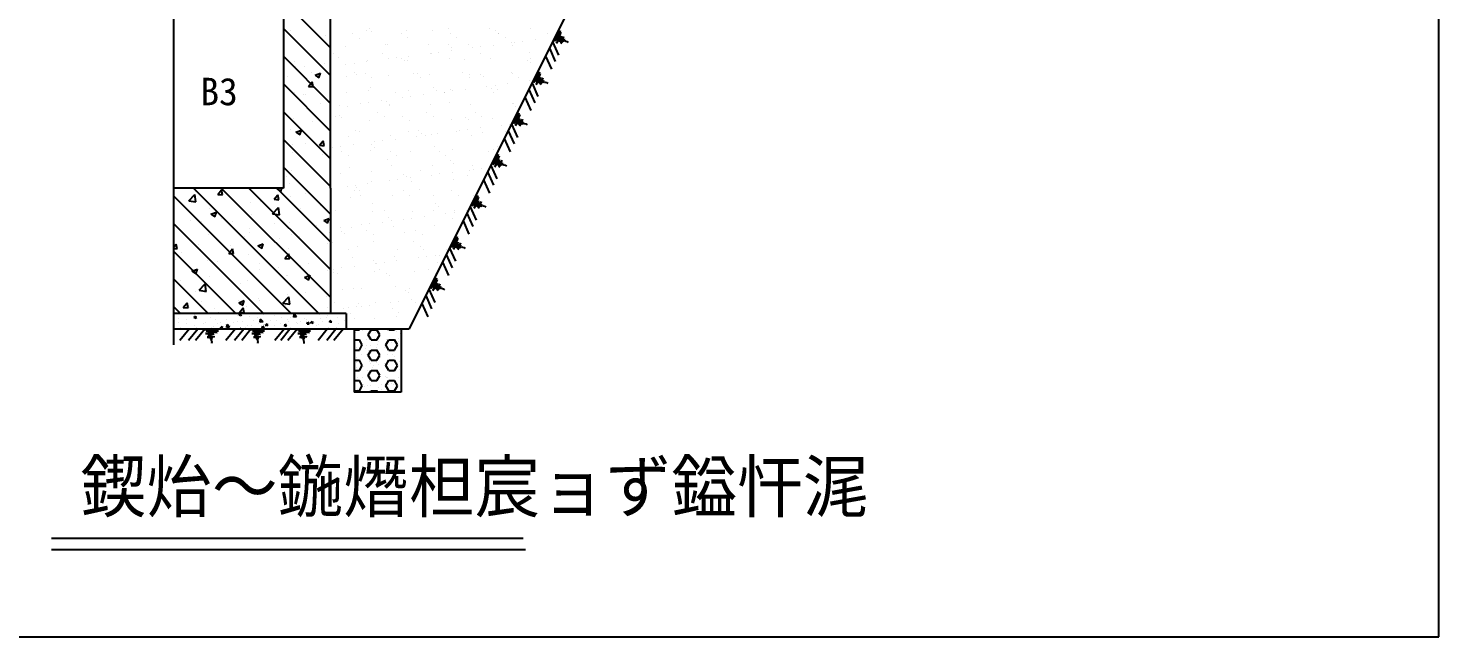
# Model space of a CAD drawing. Header units: metres. Extents: x 0 to 297, y 0 to 210.
# Drawn here: x 117.1 to 297, y 0 to 77.6 of the extents above; entities that cross this region are included whole.
import ezdxf

# ---------------------------------------------------------------- set-up
doc = ezdxf.new("R2010")
doc.units = ezdxf.units.M
doc.layers.add(' ', color=7, linetype='Continuous')

msp = doc.modelspace()

# ---------------------------------------------------------------- linework, layer by layer
at = {"layer": ' '}
for p, q in [((155.66, 57.22), (155.66, 199.22)), ((245.66, 199.22), (165.66, 39.22)), ((149.66, 195.22), (149.66, 57.22)), ((135.66, 37.22), (135.66, 122.11)), ((155.66, 75.11), (149.66, 81.11)), ((155.66, 71.58), (149.66, 77.58)), ((150.55, 77.38), (150.55, 77.38)), ((160.24, 77.38), (160.24, 77.38)), ((160.58, 77.54), (160.58, 77.54)), ((165.35, 77.36), (165.35, 77.36)), ((168.7, 77.36), (168.7, 77.36)), ((170.75, 77.55), (170.75, 77.55)), ((175.99, 77.62), (175.99, 77.62)), ((181.11, 77.6), (181.11, 77.6)), ((151.27, 76.1), (151.27, 76.1)), ((155.02, 76.69), (155.02, 76.69)), ((158.45, 76.91), (158.45, 76.91)), ((159.3, 76.37), (159.3, 76.37)), ((160.95, 77.2), (160.95, 77.2)), ((162.69, 75.61), (162.69, 75.61)), ((164.68, 76.92), (164.68, 76.92)), ((165.52, 76.39), (165.52, 76.39)), ((168.18, 75.57), (168.18, 75.57)), ((170.91, 76.93), (170.91, 76.93)), ((171.75, 76.4), (171.75, 76.4)), ((176.7, 77.29), (176.7, 77.29)), ((177.07, 76.96), (177.07, 76.96)), ((177.14, 76.95), (177.14, 76.95)), ((177.98, 76.41), (177.98, 76.41)), ((178.69, 75.74), (178.69, 75.74)), ((179.15, 75.84), (179.15, 75.84)), ((180.2, 75.97), (180.2, 75.97)), ((181.82, 76.19), (181.82, 76.19)), ((183.37, 76.96), (183.37, 76.96)), ((183.93, 75.81), (183.93, 75.81)), ((184.21, 76.42), (184.21, 76.42)), ((155.66, 68.04), (149.66, 74.04)), ((156.1, 74.43), (156.1, 74.43)), ((156.68, 73.85), (156.68, 73.85)), ((157.54, 75.31), (157.54, 75.31)), ((162.33, 74.44), (162.33, 74.44)), ((162.94, 75.51), (162.94, 75.51)), ((164.04, 73.85), (164.04, 73.85)), ((164.68, 73.78), (164.68, 73.78)), ((165.67, 74.06), (165.67, 74.06)), ((168.39, 74.42), (168.39, 74.42)), ((168.56, 74.45), (168.56, 74.45)), ((169.43, 74.56), (169.43, 74.56)), ((170.69, 75.54), (170.69, 75.54)), ((171.05, 74.77), (171.05, 74.77)), ((171.06, 75.2), (171.06, 75.2)), ((173.29, 75.55), (173.29, 75.55)), ((173.77, 75.13), (173.77, 75.13)), ((174.79, 74.46), (174.79, 74.46)), ((174.81, 75.26), (174.81, 75.26)), ((176.12, 73.77), (176.12, 73.77)), ((176.44, 75.48), (176.44, 75.48)), ((178.81, 75.36), (178.81, 75.36)), ((181.02, 74.47), (181.02, 74.47)), ((151.07, 73.32), (151.07, 73.32)), ((151.14, 72.77), (151.14, 72.77)), ((152.39, 72.75), (152.39, 72.75)), ((153.18, 71.97), (153.18, 71.97)), ((154.89, 73.08), (154.89, 73.08)), ((157.62, 73), (157.62, 73)), ((158.66, 73.14), (158.66, 73.14)), ((158.67, 72.03), (158.67, 72.03)), ((160.29, 73.35), (160.29, 73.35)), ((160.36, 73.53), (160.36, 73.53)), ((163, 73.71), (163, 73.71)), ((165.05, 73.45), (165.05, 73.45)), ((165.48, 73.5), (165.48, 73.5)), ((170.88, 73.7), (170.88, 73.7)), ((172.8, 73.61), (172.8, 73.61)), ((180.8, 73.54), (180.8, 73.54)), ((181.17, 73.2), (181.17, 73.2)), ((181.23, 73.74), (181.23, 73.74)), ((155.66, 64.51), (149.66, 70.51)), ((150.13, 71.42), (150.13, 71.42)), ((152.86, 70.21), (153.34, 70.79)), ((152.86, 70.21), (153.46, 70.16)), ((153.46, 70.16), (153.34, 70.79)), ((153.69, 71.62), (154.39, 71.89)), ((153.69, 71.62), (154.19, 71.29)), ((154.19, 71.28), (154.39, 71.89)), ((157.66, 71.46), (157.66, 71.46)), ((159.03, 71.69), (159.03, 71.69)), ((160.07, 71.9), (160.07, 71.9)), ((160.91, 71.37), (160.91, 71.37)), ((163.07, 71.65), (163.07, 71.65)), ((166.3, 71.91), (166.3, 71.91)), ((166.79, 71.85), (166.79, 71.85)), ((167.14, 71.38), (167.14, 71.38)), ((168.3, 71.72), (168.3, 71.72)), ((172.52, 71.93), (172.52, 71.93)), ((173.37, 71.39), (173.37, 71.39)), ((173.42, 71.7), (173.42, 71.7)), ((174.79, 71.78), (174.79, 71.78)), ((175.16, 71.44), (175.16, 71.44)), ((175.61, 70.19), (175.61, 70.19)), ((176.66, 70.33), (176.66, 70.33)), ((178.28, 70.54), (178.28, 70.54)), ((178.75, 71.94), (178.75, 71.94)), ((178.82, 71.89), (178.82, 71.89)), ((179.6, 71.4), (179.6, 71.4)), ((181, 70.9), (181, 70.9)), ((149.76, 68.81), (149.76, 68.81)), ((151.02, 69.44), (151.02, 69.44)), ((152.26, 69.14), (152.26, 69.14)), ((152.53, 69.22), (152.53, 69.22)), ((157.72, 69.42), (157.72, 69.42)), ((160.49, 69.68), (160.49, 69.68)), ((160.77, 70.1), (160.77, 70.1)), ((162.13, 68.42), (162.13, 68.42)), ((163.95, 69.43), (163.95, 69.43)), ((164.85, 68.77), (164.85, 68.77)), ((165.6, 69.65), (165.6, 69.65)), ((165.89, 68.91), (165.89, 68.91)), ((167.51, 69.13), (167.51, 69.13)), ((168.78, 70.03), (168.78, 70.03)), ((169.15, 69.69), (169.15, 69.69)), ((170.18, 69.44), (170.18, 69.44)), ((170.23, 69.48), (170.23, 69.48)), ((171.01, 69.85), (171.01, 69.85)), ((171.27, 69.62), (171.27, 69.62)), ((172.9, 69.83), (172.9, 69.83)), ((176.24, 69.91), (176.24, 69.91)), ((176.4, 69.45), (176.4, 69.45)), ((176.9, 69.85), (176.9, 69.85)), ((155.66, 60.97), (149.66, 66.97)), ((154.42, 68.01), (154.42, 68.01)), ((156.75, 67.71), (156.75, 67.71)), ((157.79, 67.61), (157.79, 67.61)), ((159.46, 68.07), (159.46, 68.07)), ((160.51, 68.2), (160.51, 68.2)), ((161.68, 66.89), (161.68, 66.89)), ((162.77, 68.27), (162.77, 68.27)), ((163.13, 67.93), (163.13, 67.93)), ((163.19, 67.8), (163.19, 67.8)), ((167.91, 66.91), (167.91, 66.91)), ((168.43, 67.87), (168.43, 67.87)), ((170.89, 68.1), (170.89, 68.1)), ((173.54, 67.84), (173.54, 67.84)), ((174.14, 66.92), (174.14, 66.92)), ((178.89, 68.03), (178.89, 68.03)), ((178.95, 68.04), (178.95, 68.04)), ((179.26, 67.69), (179.26, 67.69)), ((150.9, 66.11), (150.9, 66.11)), ((153.42, 65.69), (153.42, 65.69)), ((156.3, 66.35), (156.3, 66.35)), ((156.75, 66.52), (156.75, 66.52)), ((157.12, 66.18), (157.12, 66.18)), ((160.61, 65.82), (160.61, 65.82)), ((162.53, 66.36), (162.53, 66.36)), ((164.87, 66.34), (164.87, 66.34)), ((165.73, 65.8), (165.73, 65.8)), ((168.75, 66.37), (168.75, 66.37)), ((171.13, 65.99), (171.13, 65.99)), ((172.88, 66.27), (172.88, 66.27)), ((173.25, 65.93), (173.25, 65.93)), ((174.74, 64.9), (174.74, 64.9)), ((174.98, 66.38), (174.98, 66.38)), ((176.37, 66.06), (176.37, 66.06)), ((177.46, 65.26), (177.46, 65.26)), ((178.5, 65.39), (178.5, 65.39)), ((155.66, 57.44), (149.66, 63.44)), ((150.52, 64.72), (150.52, 64.72)), ((151.26, 64.37), (151.96, 64.64)), ((151.26, 64.37), (151.76, 64.03)), ((151.76, 64.03), (151.96, 64.64)), ((154.25, 62.69), (154.73, 63.27)), ((154.84, 62.64), (154.73, 63.27)), ((157.92, 63.75), (157.92, 63.75)), ((158.86, 64.58), (158.86, 64.58)), ((159.33, 64.41), (159.33, 64.41)), ((161.31, 63.13), (161.31, 63.13)), ((162.35, 63.27), (162.35, 63.27)), ((163.32, 63.95), (163.32, 63.95)), ((163.98, 63.48), (163.98, 63.48)), ((165.56, 64.42), (165.56, 64.42)), ((166.69, 63.84), (166.69, 63.84)), ((166.86, 64.52), (166.86, 64.52)), ((167.23, 64.18), (167.23, 64.18)), ((167.73, 63.98), (167.73, 63.98)), ((168.55, 64.01), (168.55, 64.01)), ((169.36, 64.19), (169.36, 64.19)), ((171.79, 64.43), (171.79, 64.43)), ((172.08, 64.55), (172.08, 64.55)), ((173.12, 64.68), (173.12, 64.68)), ((173.67, 63.99), (173.67, 63.99)), ((174.99, 64.34), (174.99, 64.34)), ((178.02, 64.45), (178.02, 64.45)), ((150.78, 62.78), (150.78, 62.78)), ((150.79, 61.75), (150.79, 61.75)), ((152.47, 62.9), (152.47, 62.9)), ((154.25, 62.69), (154.84, 62.64)), ((154.58, 61.55), (154.58, 61.55)), ((155.92, 62.42), (155.92, 62.42)), ((156.97, 62.56), (156.97, 62.56)), ((157.07, 61.88), (157.07, 61.88)), ((157.91, 61.34), (157.91, 61.34)), ((158.59, 62.77), (158.59, 62.77)), ((160.74, 61.97), (160.74, 61.97)), ((160.85, 62.76), (160.85, 62.76)), ((161.22, 62.42), (161.22, 62.42)), ((163.3, 61.89), (163.3, 61.89)), ((164.14, 61.35), (164.14, 61.35)), ((165.86, 61.94), (165.86, 61.94)), ((168.97, 62.58), (168.97, 62.58)), ((169.53, 61.9), (169.53, 61.9)), ((170.37, 61.36), (170.37, 61.36)), ((171.26, 62.14), (171.26, 62.14)), ((175.75, 61.91), (175.75, 61.91)), ((176.49, 62.21), (176.49, 62.21)), ((176.6, 61.37), (176.6, 61.37)), ((176.98, 62.51), (176.98, 62.51)), ((155.66, 53.9), (149.66, 59.9)), ((150.66, 59.46), (150.66, 59.46)), ((158.04, 59.9), (158.04, 59.9)), ((160.95, 59.4), (160.95, 59.4)), ((162.96, 60.83), (162.96, 60.83)), ((163.44, 60.09), (163.44, 60.09)), ((167.18, 59.42), (167.18, 59.42)), ((168.68, 60.16), (168.68, 60.16)), ((170.96, 60.76), (170.96, 60.76)), ((171.33, 60.42), (171.33, 60.42)), ((173.41, 59.43), (173.41, 59.43)), ((173.8, 60.14), (173.8, 60.14)), ((173.92, 59.61), (173.92, 59.61)), ((174.96, 59.75), (174.96, 59.75)), ((150.1, 58.75), (150.1, 58.75)), ((150.48, 57.81), (150.48, 57.81)), ((154.47, 58.63), (154.47, 58.63)), ((156.95, 59.07), (156.95, 59.07)), ((158.81, 57.62), (158.81, 57.62)), ((160.44, 57.84), (160.44, 57.84)), ((160.87, 58.11), (160.87, 58.11)), ((163.15, 58.19), (163.15, 58.19)), ((164.19, 58.33), (164.19, 58.33)), ((164.95, 59), (164.95, 59)), ((165.32, 58.67), (165.32, 58.67)), ((165.82, 58.55), (165.82, 58.55)), ((165.98, 58.09), (165.98, 58.09)), ((168.54, 58.9), (168.54, 58.9)), ((169.58, 59.04), (169.58, 59.04)), ((171.2, 59.25), (171.2, 59.25)), ((171.38, 58.28), (171.38, 58.28)), ((173.07, 58.83), (173.07, 58.83)), ((149.66, 57.22), (135.66, 57.22)), ((150.66, 41.22), (135.66, 56.22)), ((137.58, 55.6), (138.36, 56.41)), ((154.19, 41.22), (138.19, 57.22)), ((138.47, 55.46), (138.36, 56.41)), ((138.44, 56.75), (138.44, 56.75)), ((141.29, 56.42), (141.77, 57)), ((141.29, 56.42), (141.89, 56.37)), ((155.66, 43.3), (141.73, 57.22)), ((141.89, 56.37), (141.77, 57)), ((141.87, 56.97), (141.87, 56.97)), ((155.66, 46.83), (145.26, 57.22)), ((148.46, 55.8), (148.94, 56.37)), ((148.46, 55.8), (149.06, 55.74)), ((155.66, 50.37), (148.8, 57.22)), ((148.82, 57.12), (149.1, 57.22)), ((148.82, 57.12), (149.32, 56.78)), ((149.06, 55.74), (148.94, 56.37)), ((149.32, 56.78), (149.47, 57.22)), ((150.54, 56.13), (150.54, 56.13)), ((152.5, 56.56), (152.5, 56.56)), ((155.59, 56.77), (155.59, 56.77)), ((155.66, 57.22), (155.66, 41.22)), ((157.77, 57.49), (157.77, 57.49)), ((158.17, 56.05), (158.17, 56.05)), ((158.68, 56.87), (158.68, 56.87)), ((158.94, 57.25), (158.94, 57.25)), ((159.31, 56.91), (159.31, 56.91)), ((159.53, 56.33), (159.53, 56.33)), ((163.57, 56.24), (163.57, 56.24)), ((164.91, 56.88), (164.91, 56.88)), ((165.76, 56.34), (165.76, 56.34)), ((167.06, 57.07), (167.06, 57.07)), ((168.81, 56.31), (168.81, 56.31)), ((171.14, 56.89), (171.14, 56.89)), ((171.98, 56.35), (171.98, 56.35)), ((173.92, 56.28), (173.92, 56.28)), ((137.58, 55.6), (138.47, 55.46)), ((140.21, 54.67), (140.21, 54.67)), ((140.42, 53.89), (141.12, 54.16)), ((140.84, 54.55), (140.84, 54.55)), ((140.92, 53.56), (141.12, 54.16)), ((145.4, 55.42), (145.4, 55.42)), ((146.67, 55.56), (146.67, 55.56)), ((148.25, 53.94), (149.03, 54.75)), ((149.14, 53.8), (149.03, 54.75)), ((151.84, 54.69), (151.84, 54.69)), ((154.35, 55.02), (154.35, 55.02)), ((155.63, 55.17), (155.66, 55.2)), ((155.63, 55.17), (155.66, 55.17)), ((155.76, 54.19), (155.76, 54.19)), ((156.34, 54.38), (156.34, 54.38)), ((160.99, 54.26), (160.99, 54.26)), ((161.05, 55.32), (161.05, 55.32)), ((162.56, 54.4), (162.56, 54.4)), ((166.11, 54.24), (166.11, 54.24)), ((168.79, 54.41), (168.79, 54.41)), ((169.05, 55.25), (169.05, 55.25)), ((169.42, 54.91), (169.42, 54.91)), ((170.38, 53.97), (170.38, 53.97)), ((171.42, 54.11), (171.42, 54.11)), ((171.51, 54.43), (171.51, 54.43)), ((173.05, 54.32), (173.05, 54.32)), ((147.12, 41.22), (135.66, 52.69)), ((137.86, 53.16), (137.86, 53.16)), ((139.24, 53.03), (139.24, 53.03)), ((140.42, 53.89), (140.92, 53.56)), ((141.74, 53.36), (141.74, 53.36)), ((143.2, 52.93), (143.2, 52.93)), ((145.53, 53.86), (145.53, 53.86)), ((148.25, 53.94), (149.14, 53.8)), ((148.54, 52.7), (148.54, 52.7)), ((150.41, 52.8), (150.41, 52.8)), ((153.88, 52.48), (153.88, 52.48)), ((154.79, 53.09), (155.49, 53.36)), ((154.79, 53.09), (155.29, 52.76)), ((155.29, 52.76), (155.49, 53.36)), ((155.47, 53.44), (155.47, 53.44)), ((156.9, 52.19), (156.9, 52.19)), ((158.29, 52.19), (158.29, 52.19)), ((159.61, 52.55), (159.61, 52.55)), ((160.65, 52.69), (160.65, 52.69)), ((162.28, 52.9), (162.28, 52.9)), ((163.04, 53.49), (163.04, 53.49)), ((163.41, 53.15), (163.41, 53.15)), ((163.7, 52.39), (163.7, 52.39)), ((165, 53.26), (165, 53.26)), ((166.04, 53.4), (166.04, 53.4)), ((167.66, 53.61), (167.66, 53.61)), ((168.93, 52.45), (168.93, 52.45)), ((171.16, 53.32), (171.16, 53.32)), ((139.97, 51.81), (139.97, 51.81)), ((140.09, 51.34), (140.09, 51.34)), ((144.66, 51.06), (144.66, 51.06)), ((145.28, 52.09), (145.28, 52.09)), ((145.31, 51.59), (145.31, 51.59)), ((149.21, 50.74), (149.21, 50.74)), ((150.49, 52.06), (150.49, 52.06)), ((150.65, 51.36), (150.65, 51.36)), ((151.72, 51.07), (151.72, 51.07)), ((155.5, 51.57), (155.5, 51.57)), ((157.03, 51.74), (157.03, 51.74)), ((157.4, 51.4), (157.4, 51.4)), ((160.3, 51.86), (160.3, 51.86)), ((161.12, 50.41), (161.12, 50.41)), ((161.14, 51.32), (161.14, 51.32)), ((165.15, 51.56), (165.15, 51.56)), ((166.23, 50.38), (166.23, 50.38)), ((166.53, 51.87), (166.53, 51.87)), ((167.37, 51.33), (167.37, 51.33)), ((135.66, 49.71), (135.98, 50.1)), ((135.66, 49.52), (136.1, 49.48)), ((143.59, 41.22), (135.66, 49.15)), ((136.1, 49.48), (135.98, 50.1)), ((136.61, 49.08), (136.61, 49.08)), ((138.82, 50.05), (138.82, 50.05)), ((139.11, 49.41), (139.11, 49.41)), ((142.68, 48.9), (143.16, 49.48)), ((142.68, 48.9), (143.27, 48.85)), ((142.9, 49.91), (142.9, 49.91)), ((143.27, 48.85), (143.16, 49.48)), ((145.16, 48.76), (145.16, 48.76)), ((146.39, 49.87), (147.09, 50.13)), ((146.39, 49.87), (146.89, 49.53)), ((146.89, 49.53), (147.09, 50.13)), ((149.85, 48.27), (150.33, 48.85)), ((150.29, 49.47), (150.29, 49.47)), ((150.45, 48.22), (150.33, 48.85)), ((155.34, 50.11), (155.34, 50.11)), ((155.88, 50.34), (155.88, 50.34)), ((157.95, 49.38), (157.95, 49.38)), ((159.14, 49.8), (159.14, 49.8)), ((164.18, 49.39), (164.18, 49.39)), ((167.14, 49.74), (167.14, 49.74)), ((167.51, 49.4), (167.51, 49.4)), ((169.06, 48.6), (169.06, 48.6)), ((169.51, 48.67), (169.51, 48.67)), ((170.41, 49.4), (170.41, 49.4)), ((135.87, 48.07), (135.87, 48.07)), ((137.99, 46.64), (138.69, 46.91)), ((138.49, 46.31), (138.69, 46.91)), ((139.96, 48.01), (139.96, 48.01)), ((141.21, 47.85), (141.21, 47.85)), ((146.55, 47.62), (146.55, 47.62)), ((146.58, 46.8), (146.58, 46.8)), ((149.09, 47.13), (149.09, 47.13)), ((149.85, 48.27), (150.45, 48.22)), ((151.89, 47.4), (151.89, 47.4)), ((152.87, 47.63), (152.87, 47.63)), ((155.22, 46.78), (155.22, 46.78)), ((155.69, 46.84), (155.69, 46.84)), ((156.07, 46.91), (156.07, 46.91)), ((157.11, 47.04), (157.11, 47.04)), ((158.42, 48.34), (158.42, 48.34)), ((158.74, 47.26), (158.74, 47.26)), ((161.13, 47.98), (161.13, 47.98)), ((161.46, 47.61), (161.46, 47.61)), ((161.49, 47.64), (161.49, 47.64)), ((161.92, 46.85), (161.92, 46.85)), ((162.5, 47.75), (162.5, 47.75)), ((163.82, 48.53), (163.82, 48.53)), ((164.12, 47.97), (164.12, 47.97)), ((166.84, 48.32), (166.84, 48.32)), ((167.88, 48.46), (167.88, 48.46)), ((168.14, 46.86), (168.14, 46.86)), ((169.25, 47.8), (169.25, 47.8)), ((140.05, 41.22), (135.66, 45.62)), ((136.48, 45.47), (136.48, 45.47)), ((137.99, 46.64), (138.49, 46.31)), ((138.91, 44.2), (139.69, 45.01)), ((139.8, 44.06), (139.69, 45.01)), ((140.27, 45.97), (140.27, 45.97)), ((144.24, 45.09), (144.24, 45.09)), ((145.04, 45.44), (145.04, 45.44)), ((150.08, 46.09), (150.08, 46.09)), ((150.17, 46.14), (150.17, 46.14)), ((152.36, 45.84), (153.06, 46.11)), ((152.36, 45.84), (152.86, 45.5)), ((152.86, 45.5), (153.06, 46.11)), ((156.01, 46.49), (156.01, 46.49)), ((156.53, 46.3), (156.53, 46.3)), ((161.24, 46.55), (161.24, 46.55)), ((162.76, 46.31), (162.76, 46.31)), ((163.23, 46.05), (163.23, 46.05)), ((166.36, 46.53), (166.36, 46.53)), ((168.99, 46.32), (168.99, 46.32)), ((138.41, 44.09), (138.41, 44.09)), ((138.91, 44.2), (139.8, 44.06)), ((139.84, 44.69), (139.84, 44.69)), ((146.45, 43.19), (146.45, 43.19)), ((149.58, 42.54), (150.36, 43.36)), ((150.24, 43.68), (150.24, 43.68)), ((150.47, 42.41), (150.36, 43.36)), ((152.47, 43.89), (152.47, 43.89)), ((155.1, 43.45), (155.1, 43.45)), ((157.22, 44.29), (157.22, 44.29)), ((158.55, 44.48), (158.55, 44.48)), ((159.57, 44.37), (159.57, 44.37)), ((163.95, 44.68), (163.95, 44.68)), ((165.23, 44.22), (165.23, 44.22)), ((165.59, 43.89), (165.59, 43.89)), ((165.79, 44.38), (165.79, 44.38)), ((136.52, 41.22), (135.66, 42.08)), ((136.03, 41.62), (136.03, 41.62)), ((136.89, 42.01), (137.37, 42.58)), ((136.89, 42.01), (137.49, 41.96)), ((137.49, 41.96), (137.37, 42.58)), ((137.64, 42.02), (137.64, 42.02)), ((139.26, 42.74), (139.26, 42.74)), ((140.81, 41.89), (140.81, 41.89)), ((141.37, 41.39), (141.37, 41.39)), ((143.95, 42.86), (143.95, 42.86)), ((143.96, 42.61), (144.66, 42.88)), ((143.96, 42.61), (144.46, 42.28)), ((144.06, 41.38), (144.54, 41.95)), ((144.06, 41.38), (144.66, 41.33)), ((144.46, 42.28), (144.66, 42.88)), ((144.66, 41.33), (144.54, 41.95)), ((144.6, 42.51), (144.6, 42.51)), ((144.92, 42.11), (144.92, 42.11)), ((146.64, 42.89), (146.64, 42.89)), ((149.58, 42.54), (150.47, 42.41)), ((149.94, 42.29), (149.94, 42.29)), ((150.05, 42.81), (150.05, 42.81)), ((155.28, 42.06), (155.28, 42.06)), ((156.13, 42.63), (156.13, 42.63)), ((157.3, 41.83), (157.3, 41.83)), ((157.92, 41.97), (157.92, 41.97)), ((158.96, 42.11), (158.96, 42.11)), ((159.21, 42.47), (159.21, 42.47)), ((159.58, 42.13), (159.58, 42.13)), ((160.58, 42.32), (160.58, 42.32)), ((161.37, 42.7), (161.37, 42.7)), ((163.3, 42.68), (163.3, 42.68)), ((163.53, 41.84), (163.53, 41.84)), ((164.34, 42.82), (164.34, 42.82)), ((165.97, 43.03), (165.97, 43.03)), ((166.49, 42.68), (166.49, 42.68)), ((157.66, 41.22), (135.66, 41.22)), ((136.26, 40.57), (136.26, 40.57)), ((136.31, 40.03), (136.31, 40.03)), ((137.26, 40.44), (137.26, 40.44)), ((137.34, 39.92), (137.34, 39.92)), ((138.58, 40.74), (138.3, 40.84)), ((138.38, 40.6), (138.3, 40.84)), ((138.32, 41.08), (138.32, 41.08)), ((138.36, 39.75), (138.36, 39.75)), ((138.58, 40.74), (138.38, 40.6)), ((138.62, 40.87), (138.62, 40.87)), ((139.47, 40.01), (139.47, 40.01)), ((139.72, 41.36), (139.72, 41.36)), ((139.78, 40.11), (139.78, 40.11)), ((140.39, 40.78), (140.39, 40.78)), ((140.95, 40.47), (140.95, 40.47)), ((141.3, 39.91), (141.3, 39.91)), ((141.61, 40.1), (141.61, 40.1)), ((142.3, 39.78), (142.3, 39.78)), ((142.41, 40.52), (142.41, 40.52)), ((142.43, 39.46), (142.48, 39.83)), ((142.79, 39.51), (142.48, 39.84)), ((142.9, 39.66), (142.9, 39.66)), ((143.28, 40.07), (143.28, 40.07)), ((143.75, 40.19), (143.75, 40.19)), ((143.77, 41.02), (143.77, 41.02)), ((144.33, 41.06), (144.05, 41.16)), ((144.13, 40.92), (144.05, 41.16)), ((144.33, 41.06), (144.13, 40.92)), ((144.47, 40.24), (144.47, 40.24)), ((145.04, 39.75), (145.04, 39.75)), ((145.29, 40.82), (145.29, 40.82)), ((145.61, 39.67), (145.61, 39.67)), ((145.88, 40.28), (145.88, 40.28)), ((146.29, 40.69), (146.29, 40.69)), ((146.54, 39.94), (146.54, 39.94)), ((146.7, 40.12), (146.75, 40.5)), ((147.06, 40.17), (146.7, 40.12)), ((147.06, 40.17), (146.75, 40.5)), ((146.96, 39.36), (147.01, 39.61)), ((147.2, 39.38), (147.01, 39.61)), ((147.14, 41.07), (147.14, 41.07)), ((147.17, 39.84), (147.17, 39.84)), ((147.69, 39.77), (147.41, 39.87)), ((147.49, 39.63), (147.41, 39.87)), ((147.69, 39.77), (147.49, 39.63)), ((148.02, 40.37), (148.02, 40.37)), ((148.52, 41.02), (148.52, 41.02)), ((148.57, 39.69), (148.57, 39.69)), ((148.82, 40.36), (148.82, 40.36)), ((149.31, 39.93), (149.31, 39.93)), ((149.47, 40.67), (149.47, 40.67)), ((149.83, 39.61), (149.88, 39.86)), ((150.07, 39.63), (149.83, 39.61)), ((150.07, 39.63), (149.88, 39.86)), ((150.15, 40.46), (150.15, 40.46)), ((150.33, 40.16), (150.33, 40.16)), ((150.57, 40.74), (150.57, 40.74)), ((150.97, 40.78), (151.02, 41.16)), ((151.33, 40.83), (150.97, 40.78)), ((151.33, 40.83), (151.02, 41.16)), ((151.33, 40.03), (151.33, 40.03)), ((151.44, 40.02), (151.44, 40.02)), ((151.63, 41.22), (151.72, 41.33)), ((151.74, 41.22), (151.72, 41.33)), ((151.81, 40.27), (151.81, 40.27)), ((152.29, 40.55), (152.29, 40.55)), ((152.65, 40.44), (152.65, 40.44)), ((152.7, 39.86), (152.75, 40.11)), ((152.94, 39.88), (152.7, 39.86)), ((152.94, 39.88), (152.75, 40.11)), ((152.76, 41.14), (152.76, 41.14)), ((153.44, 40.09), (153.15, 40.19)), ((153.24, 39.95), (153.15, 40.19)), ((153.44, 40.09), (153.24, 39.95)), ((153.58, 40.11), (153.58, 40.11)), ((153.86, 39.7), (153.86, 39.7)), ((154.14, 39.87), (154.14, 39.87)), ((154.32, 41.07), (154.32, 41.07)), ((154.42, 40.65), (154.42, 40.65)), ((154.67, 40.18), (154.67, 40.18)), ((155.1, 40.74), (155.1, 40.74)), ((155.32, 40.94), (155.32, 40.94)), ((155.57, 40.11), (155.62, 40.36)), ((155.81, 40.13), (155.57, 40.11)), ((155.81, 40.13), (155.62, 40.36)), ((155.71, 40.2), (155.71, 40.2)), ((156.56, 40.74), (156.56, 40.74)), ((156.72, 39.9), (156.72, 39.9)), ((157.43, 40.34), (157.43, 40.34)), ((157.66, 41.22), (157.66, 39.22)), ((158.15, 41.29), (158.15, 41.29)), ((158.67, 40.63), (158.67, 40.63)), ((161.32, 40.54), (161.32, 40.54)), ((164.07, 40.83), (164.07, 40.83)), ((164.37, 41.31), (164.37, 41.31)), ((157.66, 39.22), (135.66, 39.22)), ((135.94, 39.22), (135.91, 39.23)), ((135.91, 39.22), (135.91, 39.23)), ((136.5, 39.39), (136.5, 39.39)), ((138.63, 39.48), (138.63, 39.48)), ((140.44, 39.45), (140.44, 39.45)), ((140.77, 39.57), (140.77, 39.57)), ((141.94, 39.45), (141.66, 39.55)), ((141.74, 39.31), (141.66, 39.55)), ((141.94, 39.45), (141.74, 39.31)), ((142.79, 39.51), (142.43, 39.46)), ((144.12, 39.22), (144.14, 39.36)), ((144.26, 39.22), (144.14, 39.36)), ((144.83, 39.45), (144.83, 39.45)), ((146.34, 39.25), (146.34, 39.25)), ((147.2, 39.38), (146.96, 39.36)), ((147.95, 39.27), (147.95, 39.27)), ((150.62, 39.4), (150.62, 39.4)), ((155.37, 39.5), (155.37, 39.5)), ((156.38, 39.36), (156.38, 39.36)), ((156.47, 39.47), (156.47, 39.47)), ((165.66, 39.22), (157.66, 39.22)), ((158.66, 39.22), (158.66, 31.22)), ((158.66, 39.17), (159.34, 39.17)), ((158.66, 37.87), (159.34, 37.87)), ((158.88, 38.81), (158.88, 38.81)), ((159.34, 39.17), (159.37, 39.22)), ((159.71, 37.22), (159.34, 37.87)), ((159.76, 39.06), (159.76, 39.06)), ((160.23, 37.88), (160.23, 37.88)), ((160.46, 38.52), (160.84, 39.17)), ((160.84, 37.87), (160.46, 38.52)), ((160.54, 38.75), (160.54, 38.75)), ((160.84, 39.17), (161.59, 39.17)), ((160.84, 37.87), (161.59, 37.87)), ((161.18, 39.36), (161.18, 39.36)), ((161.28, 38.09), (161.28, 38.09)), ((161.44, 38.8), (161.44, 38.8)), ((161.54, 37.84), (161.54, 37.84)), ((161.96, 38.52), (161.59, 39.17)), ((161.59, 37.87), (161.96, 38.52)), ((162.71, 37.22), (163.09, 37.87)), ((162.85, 37.91), (162.85, 37.91)), ((162.88, 39.06), (162.88, 39.06)), ((163.09, 39.17), (163.06, 39.22)), ((163.09, 39.17), (163.84, 39.17)), ((163.09, 37.87), (163.84, 37.87)), ((163.84, 39.17), (163.87, 39.22)), ((164.21, 37.22), (163.84, 37.87)), ((164.14, 38.9), (164.14, 38.9)), ((164.39, 38.1), (164.39, 38.1)), ((164.54, 38.71), (164.54, 38.71)), ((164.66, 39.22), (164.66, 31.22)), ((158.66, 36.57), (159.34, 36.57)), ((158.71, 36.79), (158.71, 36.79)), ((158.92, 36.92), (158.92, 36.92)), ((158.94, 36.89), (158.94, 36.89)), ((159.34, 36.57), (159.71, 37.22)), ((159.58, 35.99), (159.58, 35.99)), ((160.15, 36.82), (160.15, 36.82)), ((160.28, 37.1), (160.28, 37.1)), ((160.46, 35.92), (160.84, 36.57)), ((160.57, 36.55), (160.57, 36.55)), ((160.8, 37.17), (160.8, 37.17)), ((160.84, 36.57), (161.59, 36.57)), ((161.5, 36.87), (161.5, 36.87)), ((161.96, 35.92), (161.59, 36.57)), ((161.62, 37.28), (161.62, 37.28)), ((161.72, 37.67), (161.72, 37.67)), ((162.59, 36.87), (162.59, 36.87)), ((163.09, 36.57), (162.71, 37.22)), ((162.91, 35.98), (162.91, 35.98)), ((162.97, 37.46), (162.97, 37.46)), ((163.09, 36.57), (163.84, 36.57)), ((163.26, 36.83), (163.26, 36.83)), ((163.49, 37.53), (163.49, 37.53)), ((163.68, 36.56), (163.68, 36.56)), ((163.84, 36.57), (164.21, 37.22)), ((164.2, 36.97), (164.2, 36.97)), ((164.31, 37.63), (164.31, 37.63)), ((158.66, 35.27), (159.34, 35.27)), ((158.97, 35.58), (158.97, 35.58)), ((159, 34.96), (159, 34.96)), ((159.03, 34.35), (159.03, 34.35)), ((159.71, 34.62), (159.34, 35.27)), ((159.34, 33.97), (159.71, 34.62)), ((159.85, 34.46), (159.85, 34.46)), ((160.29, 35.95), (160.29, 35.95)), ((160.84, 35.27), (160.46, 35.92)), ((160.58, 35.08), (160.58, 35.08)), ((160.76, 34.91), (160.76, 34.91)), ((160.84, 35.27), (161.59, 35.27)), ((160.96, 34.32), (160.96, 34.32)), ((161.2, 34.64), (161.2, 34.64)), ((161.56, 34.95), (161.56, 34.95)), ((161.59, 35.27), (161.96, 35.92)), ((161.72, 34.7), (161.72, 34.7)), ((162.09, 35.59), (162.09, 35.59)), ((162.54, 34.81), (162.54, 34.81)), ((162.71, 34.62), (163.09, 35.27)), ((163.09, 33.97), (162.71, 34.62)), ((163.09, 35.27), (163.84, 35.27)), ((163.59, 35.96), (163.59, 35.96)), ((163.77, 35.79), (163.77, 35.79)), ((164.21, 34.62), (163.84, 35.27)), ((163.84, 33.97), (164.21, 34.62)), ((163.9, 34.99), (163.9, 34.99)), ((164.07, 34.32), (164.07, 34.32)), ((164.26, 35.04), (164.26, 35.04)), ((164.42, 35.06), (164.42, 35.06)), ((164.64, 34.99), (164.64, 34.99)), ((158.66, 33.97), (159.34, 33.97)), ((158.66, 32.67), (159.34, 32.67)), ((159.07, 33.03), (159.07, 33.03)), ((159.71, 32.02), (159.34, 32.67)), ((159.78, 33.08), (159.78, 33.08)), ((160.36, 34.02), (160.36, 34.02)), ((160.46, 33.32), (160.84, 33.97)), ((160.84, 32.67), (160.46, 33.32)), ((160.84, 33.97), (161.59, 33.97)), ((160.84, 32.67), (161.59, 32.67)), ((161.38, 34.05), (161.38, 34.05)), ((161.96, 33.32), (161.59, 33.97)), ((161.59, 32.67), (161.96, 33.32)), ((161.63, 34.11), (161.63, 34.11)), ((161.63, 33.02), (161.63, 33.02)), ((162.63, 33.2), (162.63, 33.2)), ((162.71, 32.02), (163.09, 32.67)), ((162.81, 33.03), (162.81, 33.03)), ((162.89, 33.08), (162.89, 33.08)), ((162.97, 34.06), (162.97, 34.06)), ((163.09, 33.97), (163.84, 33.97)), ((163.09, 32.67), (163.84, 32.67)), ((164.21, 32.02), (163.84, 32.67)), ((164.33, 33.12), (164.33, 33.12)), ((164.49, 34.06), (164.49, 34.06)), ((158.66, 31.37), (159.34, 31.37)), ((164.66, 31.22), (158.66, 31.22)), ((159.07, 31.54), (159.07, 31.54)), ((159.34, 31.37), (159.71, 32.02)), ((159.43, 31.81), (159.43, 31.81)), ((159.62, 32.32), (159.62, 32.32)), ((159.81, 32.15), (159.81, 32.15)), ((159.95, 31.88), (159.95, 31.88)), ((160.42, 32.1), (160.42, 32.1)), ((160.68, 31.36), (160.68, 31.36)), ((160.75, 31.22), (160.84, 31.37)), ((160.77, 31.99), (160.77, 31.99)), ((160.84, 31.37), (161.59, 31.37)), ((161.68, 31.22), (161.59, 31.37)), ((161.76, 31.81), (161.76, 31.81)), ((162.13, 32.17), (162.13, 32.17)), ((162.18, 31.55), (162.18, 31.55)), ((162.65, 32.24), (162.65, 32.24)), ((163.09, 31.37), (162.71, 32.02)), ((163.04, 32.13), (163.04, 32.13)), ((163.09, 31.37), (163.84, 31.37)), ((163.46, 32.34), (163.46, 32.34)), ((163.68, 32.24), (163.68, 32.24)), ((163.84, 31.37), (164.21, 32.02))]:
    msp.add_line(p, q, dxfattribs=at)
for p, q in [((297, 0), (297, 210)), ((184, 75.82), (184.81, 77.37)), ((184.81, 77.37), (184.23, 75.96)), ((183.99, 75.88), (184.74, 74.19)), ((184.23, 75.96), (184.94, 77.33)), ((184.94, 77.33), (184.46, 76.04)), ((184.46, 76.04), (185.05, 77.11)), ((185.05, 77.11), (184.5, 75.72)), ((184.5, 75.72), (185.06, 76.64)), ((185.06, 76.64), (184.87, 75.88)), ((184.87, 75.88), (185.39, 76.55)), ((185.39, 76.55), (185.03, 75.69)), ((185.03, 75.69), (185.44, 76.26)), ((185.44, 76.26), (185.36, 75.95)), ((185.36, 75.95), (185.56, 76.08)), ((185.56, 76.08), (185.58, 76)), ((185.58, 76), (185.62, 75.98)), ((185.62, 75.98), (185.82, 75.94)), ((185.82, 75.94), (185.99, 75.82)), ((183.08, 74.07), (183.84, 72.38)), ((183.58, 75.06), (184.33, 73.37)), ((181.37, 70.56), (182.18, 72.11)), ((182.18, 72.11), (181.61, 70.7)), ((181.61, 70.7), (182.31, 72.08)), ((182.31, 72.08), (181.83, 70.79)), ((181.36, 70.62), (182.11, 68.93)), ((181.83, 70.79), (182.42, 71.86)), ((182.42, 71.86), (181.87, 70.46)), ((181.87, 70.46), (182.43, 71.38)), ((182.43, 71.38), (182.24, 70.62)), ((182.24, 70.62), (182.76, 71.3)), ((182.76, 71.3), (182.4, 70.44)), ((182.4, 70.44), (182.81, 71)), ((182.81, 71), (182.73, 70.69)), ((182.73, 70.69), (182.93, 70.83)), ((182.93, 70.83), (182.96, 70.75)), ((182.96, 70.75), (183, 70.73)), ((183, 70.73), (183.19, 70.68)), ((183.19, 70.68), (183.37, 70.56)), ((180.45, 68.81), (181.21, 67.12)), ((180.95, 69.81), (181.71, 68.11)), ((178.74, 65.31), (179.55, 66.85)), ((179.55, 66.85), (178.98, 65.44)), ((178.98, 65.44), (179.68, 66.82)), ((179.68, 66.82), (179.21, 65.53)), ((179.21, 65.53), (179.79, 66.6)), ((179.79, 66.6), (179.25, 65.21)), ((178.73, 65.37), (179.49, 63.67)), ((179.25, 65.21), (179.8, 66.12)), ((179.8, 66.12), (179.61, 65.36)), ((179.61, 65.36), (180.13, 66.04)), ((180.13, 66.04), (179.77, 65.18)), ((179.77, 65.18), (180.19, 65.74)), ((180.19, 65.74), (180.1, 65.44)), ((180.1, 65.44), (180.3, 65.57)), ((180.3, 65.57), (180.33, 65.49)), ((180.33, 65.49), (180.37, 65.47)), ((180.37, 65.47), (180.56, 65.42)), ((180.56, 65.42), (180.74, 65.3)), ((177.82, 63.56), (178.58, 61.86)), ((178.32, 64.55), (179.08, 62.86)), ((176.11, 60.05), (176.92, 61.6)), ((176.92, 61.6), (176.35, 60.18)), ((176.35, 60.18), (177.05, 61.56)), ((177.05, 61.56), (176.58, 60.27)), ((176.58, 60.27), (177.16, 61.34)), ((177.16, 61.34), (176.62, 59.95)), ((176.1, 60.11), (176.86, 58.42)), ((176.62, 59.95), (177.17, 60.86)), ((177.17, 60.86), (176.98, 60.1)), ((176.98, 60.1), (177.5, 60.78)), ((177.5, 60.78), (177.14, 59.92)), ((177.14, 59.92), (177.56, 60.49)), ((177.56, 60.49), (177.47, 60.18)), ((177.47, 60.18), (177.67, 60.31)), ((177.67, 60.31), (177.7, 60.23)), ((177.7, 60.23), (177.74, 60.21)), ((177.74, 60.21), (177.93, 60.16)), ((177.93, 60.16), (178.11, 60.04)), ((175.19, 58.3), (175.95, 56.6)), ((175.69, 59.29), (176.45, 57.6)), ((173.48, 54.79), (174.29, 56.34)), ((174.29, 56.34), (173.72, 54.93)), ((173.72, 54.93), (174.43, 56.3)), ((174.43, 56.3), (173.95, 55.01)), ((173.95, 55.01), (174.53, 56.08)), ((174.53, 56.08), (173.99, 54.69)), ((173.06, 54.03), (173.82, 52.34)), ((173.47, 54.85), (174.23, 53.16)), ((173.99, 54.69), (174.55, 55.61)), ((174.55, 55.61), (174.35, 54.85)), ((174.35, 54.85), (174.87, 55.53)), ((174.87, 55.53), (174.51, 54.66)), ((174.51, 54.66), (174.93, 55.23)), ((174.93, 55.23), (174.84, 54.92)), ((174.84, 54.92), (175.04, 55.05)), ((175.04, 55.05), (175.07, 54.97)), ((175.07, 54.97), (175.11, 54.95)), ((175.11, 54.95), (175.3, 54.91)), ((175.3, 54.91), (175.48, 54.79)), ((172.56, 53.04), (173.32, 51.35)), ((170.86, 49.53), (171.66, 51.08)), ((171.66, 51.08), (171.09, 49.67)), ((171.09, 49.67), (171.8, 51.05)), ((171.8, 51.05), (171.32, 49.76)), ((171.32, 49.76), (171.9, 50.83)), ((171.9, 50.83), (171.36, 49.43)), ((170.43, 48.78), (171.19, 47.08)), ((170.84, 49.59), (171.6, 47.9)), ((171.36, 49.43), (171.92, 50.35)), ((171.92, 50.35), (171.72, 49.59)), ((171.72, 49.59), (172.25, 50.27)), ((172.25, 50.27), (171.88, 49.41)), ((171.88, 49.41), (172.3, 49.97)), ((172.3, 49.97), (172.21, 49.66)), ((172.21, 49.66), (172.41, 49.8)), ((172.41, 49.8), (172.44, 49.72)), ((172.44, 49.72), (172.48, 49.7)), ((172.48, 49.7), (172.68, 49.65)), ((172.68, 49.65), (172.85, 49.53)), ((169.94, 47.78), (170.69, 46.09)), ((168.23, 44.28), (169.03, 45.82)), ((169.03, 45.82), (168.46, 44.41)), ((168.46, 44.41), (169.17, 45.79)), ((169.17, 45.79), (168.69, 44.5)), ((168.69, 44.5), (169.27, 45.57)), ((169.27, 45.57), (168.73, 44.18)), ((168.73, 44.18), (169.29, 45.09)), ((169.29, 45.09), (169.09, 44.33)), ((169.09, 44.33), (169.62, 45.01)), ((169.62, 45.01), (169.25, 44.15)), ((167.8, 43.52), (168.56, 41.83)), ((168.21, 44.34), (168.97, 42.64)), ((169.25, 44.15), (169.67, 44.71)), ((169.67, 44.71), (169.58, 44.41)), ((169.58, 44.41), (169.79, 44.54)), ((169.79, 44.54), (169.81, 44.46)), ((169.81, 44.46), (169.85, 44.44)), ((169.85, 44.44), (170.05, 44.39)), ((170.05, 44.39), (170.22, 44.27)), ((167.31, 42.53), (168.07, 40.83)), ((137.62, 39.22), (136.44, 37.79)), ((138.73, 39.22), (137.55, 37.79)), ((139.64, 39.22), (138.46, 37.79)), ((139.59, 39.18), (141.34, 39.15)), ((141.22, 38.82), (139.73, 38.69)), ((139.73, 38.69), (140.79, 38.6)), ((141.34, 39.15), (139.82, 39.03)), ((139.82, 39.03), (141.37, 39.02)), ((140.87, 38.27), (139.94, 38.21)), ((139.94, 38.21), (140.63, 38.09)), ((141.37, 39.02), (140, 38.87)), ((140, 38.87), (141.22, 38.82)), ((140.79, 38.6), (140.03, 38.43)), ((140.03, 38.43), (140.87, 38.27)), ((140.63, 38.09), (140.31, 38.03)), ((140.31, 38.03), (140.52, 37.91)), ((140.52, 37.91), (140.46, 37.85)), ((140.46, 37.85), (140.46, 37.8)), ((140.46, 37.8), (140.51, 37.61)), ((143.49, 39.22), (142.32, 37.79)), ((144.6, 39.22), (143.43, 37.79)), ((145.52, 39.22), (144.34, 37.79)), ((145.47, 39.18), (147.21, 39.15)), ((147.09, 38.82), (145.61, 38.69)), ((145.61, 38.69), (146.67, 38.6)), ((147.21, 39.15), (145.7, 39.03)), ((145.7, 39.03), (147.24, 39.02)), ((146.75, 38.27), (145.82, 38.21)), ((145.82, 38.21), (146.51, 38.09)), ((147.24, 39.02), (145.88, 38.87)), ((145.88, 38.87), (147.09, 38.82)), ((146.67, 38.6), (145.91, 38.43)), ((145.91, 38.43), (146.75, 38.27)), ((146.51, 38.09), (146.19, 38.03)), ((146.19, 38.03), (146.4, 37.91)), ((146.4, 37.91), (146.34, 37.85)), ((146.34, 37.85), (146.34, 37.8)), ((146.34, 37.8), (146.39, 37.61)), ((149.76, 39.22), (148.58, 37.79)), ((150.48, 39.22), (149.31, 37.79)), ((151.4, 39.22), (150.22, 37.79)), ((151.35, 39.18), (153.09, 39.15)), ((152.97, 38.82), (151.48, 38.69)), ((151.48, 38.69), (152.55, 38.6)), ((153.09, 39.15), (151.57, 39.03)), ((151.57, 39.03), (153.12, 39.02)), ((152.63, 38.27), (151.69, 38.21)), ((151.69, 38.21), (152.39, 38.09)), ((153.12, 39.02), (151.75, 38.87)), ((151.75, 38.87), (152.97, 38.82)), ((152.55, 38.6), (151.78, 38.43)), ((151.78, 38.43), (152.63, 38.27)), ((152.39, 38.09), (152.07, 38.03)), ((152.07, 38.03), (152.28, 37.91)), ((152.28, 37.91), (152.22, 37.85)), ((152.22, 37.85), (152.22, 37.8)), ((152.22, 37.8), (152.27, 37.61)), ((155.25, 39.22), (154.07, 37.79)), ((156.36, 39.22), (155.18, 37.79)), ((157.27, 39.22), (156.1, 37.79)), ((140.51, 37.61), (140.48, 37.4)), ((146.39, 37.61), (146.36, 37.4)), ((152.27, 37.61), (152.24, 37.4)), ((120.08, 12.57), (180.25, 12.6)), ((120.08, 11.14), (180.53, 11.14)), ((0, 0), (297, 0))]:
    msp.add_line(p, q)

# ---------------------------------------------------------------- texts
msp.add_text('B3', height=3.5, dxfattribs=at).set_placement((139.07, 67.8))
msp.add_text('鍥炲～鍦熸柦宸ョず鎰忓浘', height=6.44).set_placement((123.8, 15.95))

doc.saveas('drawing.dxf')
